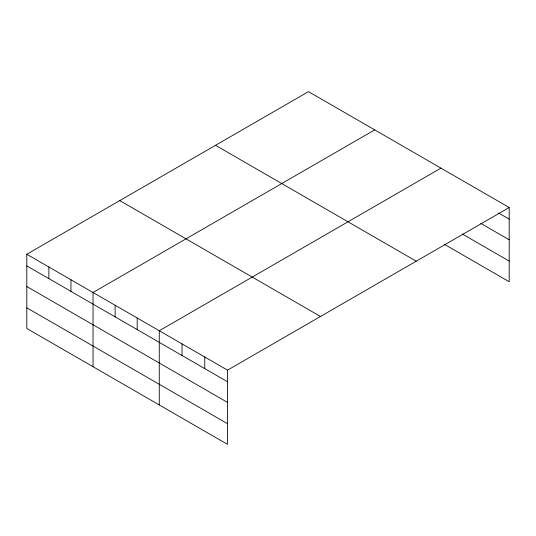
<?xml version="1.0" encoding="UTF-8"?>
<svg xmlns="http://www.w3.org/2000/svg" width="536" height="536" viewBox="0 0 536 536"><rect width="100%" height="100%" fill="white"/><g stroke="black" fill="none" stroke-linecap="round" stroke-linejoin="round"><path stroke-width="0.8" d="M509.2 207.526L308.481 91.643L26.8 254.265L26.8 328.474L227.519 444.357L227.519 370.148L509.2 207.526L509.2 281.735L444.512 244.383M374.718 129.88L93.036 292.509L93.036 366.718M440.954 168.123L159.272 330.752L159.272 404.961M498.534 212.98L509.2 219.13M480.765 223.371L509.2 239.793M462.28 233.984L509.2 261.072M215.526 145.31L416.244 261.193M119.756 200.598L320.474 316.481M26.8 254.265L227.519 370.148M26.8 265.876L227.519 381.759M26.8 286.532L227.519 402.415M26.8 307.818L227.519 423.701M204.772 357.016L204.772 368.627M182.026 343.884L182.026 355.495M137.196 318.002L137.196 329.613M115.119 305.259L115.119 316.863M70.96 279.759L70.96 291.37M48.877 267.015L48.877 278.626"/></g></svg>
